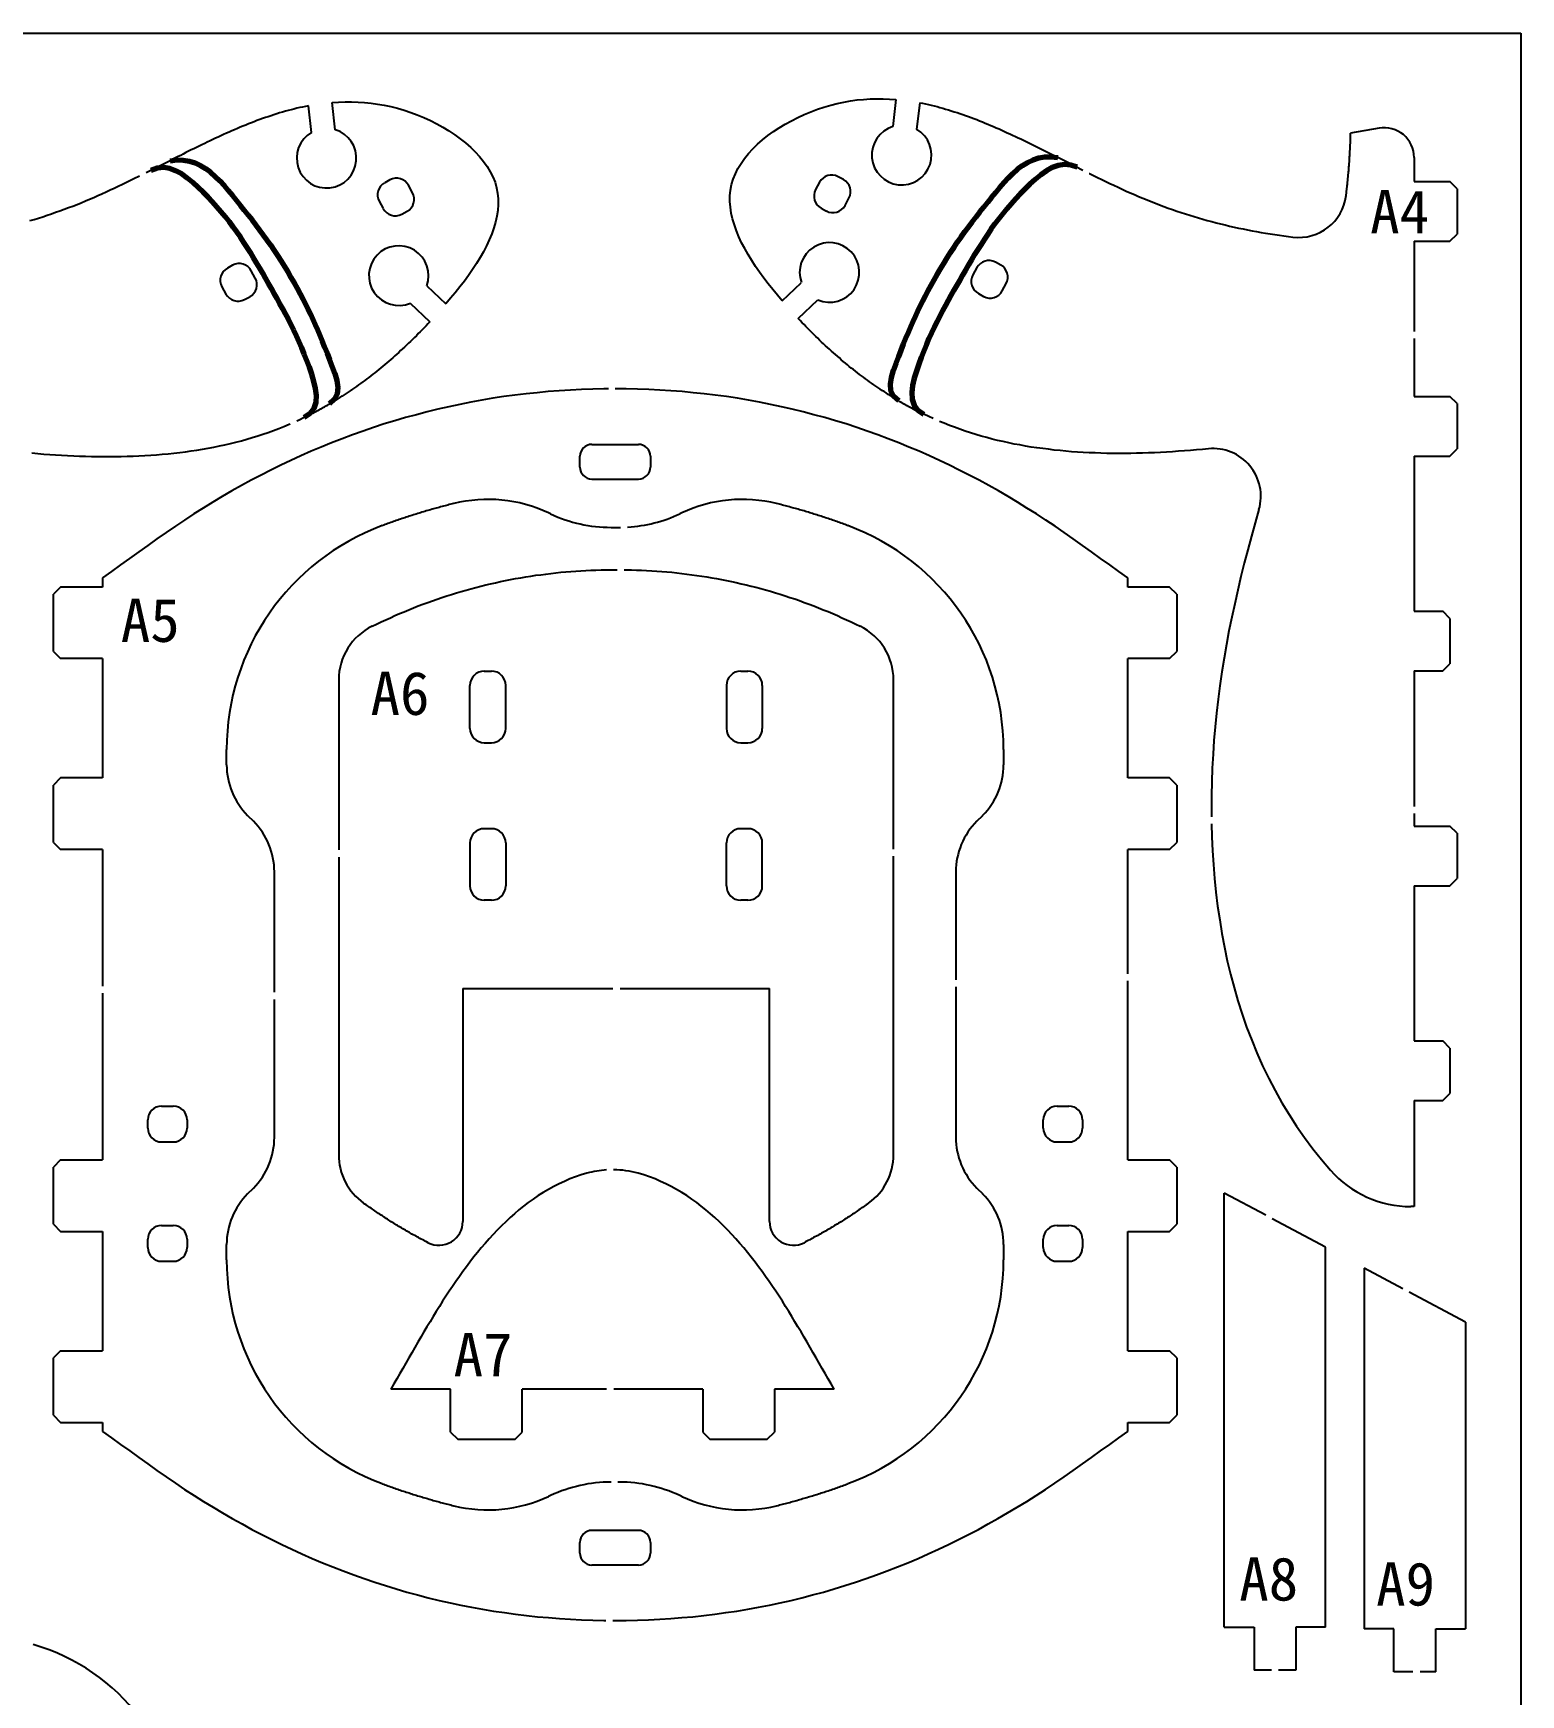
# Model space of a CAD drawing. Header units: millimetres. Extents: x 927 to 1533, y 508 to 795.
# Drawn here: x 1092.5 to 1217.2, y 651.1 to 790.3 of the extents above; entities that cross this region are included whole.
import ezdxf

# ---------------------------------------------------------------- set-up
doc = ezdxf.new("R2010")
doc.units = ezdxf.units.MM
doc.layers.add('1', color=7, linetype='Continuous', true_color=0xffffff)
doc.layers.add('激光切割', color=7, linetype='Continuous')

msp = doc.modelspace()

# ---------------------------------------------------------------- linework, layer by layer
at = {"layer": '1', "color": 1, "linetype": 'Continuous', "lineweight": 70}
for points in [[(1103.97, 779.61), (1104.54, 779.68), (1105.08, 779.67), (1105.59, 779.58), (1106.07, 779.42), (1106.52, 779.21), (1106.95, 778.95), (1107.37, 778.64), (1107.76, 778.29), (1108.13, 777.92), (1108.5, 777.52), (1108.85, 777.11), (1109.19, 776.7), (1109.53, 776.28), (1109.86, 775.87), (1110.19, 775.46), (1110.52, 775.05), (1110.84, 774.65), (1111.15, 774.24), (1111.47, 773.82), (1111.77, 773.4), (1112.08, 772.98), (1112.38, 772.55), (1112.68, 772.1), (1112.98, 771.66), (1113.27, 771.2), (1113.55, 770.74), (1113.83, 770.29), (1114.1, 769.83), (1114.36, 769.37), (1114.61, 768.92), (1114.86, 768.47), (1115.09, 768.03), (1115.31, 767.6), (1115.52, 767.17), (1115.73, 766.74), (1115.93, 766.31), (1116.12, 765.87), (1116.32, 765.43), (1116.51, 764.97), (1116.71, 764.49), (1116.91, 764), (1117.12, 763.48), (1117.33, 762.94), (1117.55, 762.38), (1117.77, 761.79), (1117.94, 761.19), (1118.02, 760.62), (1117.98, 760.09), (1117.76, 759.62), (1117.32, 759.24)], [(1165.03, 759.5), (1164.6, 759.88), (1164.38, 760.35), (1164.33, 760.88), (1164.42, 761.45), (1164.59, 762.05), (1164.81, 762.64), (1165.03, 763.2), (1165.24, 763.74), (1165.44, 764.26), (1165.64, 764.75), (1165.84, 765.23), (1166.04, 765.69), (1166.23, 766.14), (1166.43, 766.57), (1166.63, 767.01), (1166.84, 767.43), (1167.05, 767.86), (1167.27, 768.3), (1167.5, 768.73), (1167.74, 769.18), (1167.99, 769.63), (1168.26, 770.09), (1168.53, 770.55), (1168.8, 771.01), (1169.09, 771.46), (1169.38, 771.92), (1169.67, 772.37), (1169.97, 772.81), (1170.27, 773.24), (1170.58, 773.67), (1170.89, 774.08), (1171.2, 774.5), (1171.52, 774.91), (1171.84, 775.32), (1172.16, 775.72), (1172.49, 776.13), (1172.82, 776.54), (1173.16, 776.96), (1173.51, 777.37), (1173.86, 777.78), (1174.22, 778.18), (1174.6, 778.55), (1174.99, 778.9), (1175.4, 779.21), (1175.83, 779.47), (1176.29, 779.69), (1176.77, 779.84), (1177.27, 779.93), (1177.81, 779.94), (1178.38, 779.88)], [(1115.21, 758.11), (1115.72, 758.45), (1116.04, 758.88), (1116.2, 759.38), (1116.24, 759.93), (1116.17, 760.51), (1116.03, 761.11), (1115.84, 761.72), (1115.64, 762.3), (1115.43, 762.87), (1115.22, 763.41), (1115.01, 763.94), (1114.79, 764.44), (1114.57, 764.93), (1114.34, 765.41), (1114.12, 765.87), (1113.89, 766.32), (1113.65, 766.77), (1113.42, 767.2), (1113.18, 767.63), (1112.94, 768.06), (1112.7, 768.48), (1112.46, 768.91), (1112.22, 769.33), (1111.97, 769.76), (1111.73, 770.19), (1111.48, 770.61), (1111.22, 771.04), (1110.96, 771.48), (1110.7, 771.91), (1110.43, 772.34), (1110.15, 772.77), (1109.86, 773.2), (1109.56, 773.63), (1109.25, 774.05), (1108.94, 774.48), (1108.61, 774.9), (1108.26, 775.33), (1107.9, 775.74), (1107.53, 776.16), (1107.15, 776.57), (1106.74, 776.98), (1106.32, 777.38), (1105.88, 777.78), (1105.42, 778.16), (1104.95, 778.5), (1104.46, 778.77), (1103.95, 778.96), (1103.44, 779.04), (1102.9, 778.99), (1102.36, 778.79)], [(1180, 779.06), (1179.45, 779.25), (1178.92, 779.3), (1178.4, 779.22), (1177.9, 779.03), (1177.41, 778.76), (1176.93, 778.42), (1176.47, 778.04), (1176.03, 777.65), (1175.61, 777.24), (1175.21, 776.83), (1174.82, 776.42), (1174.45, 776.01), (1174.09, 775.59), (1173.75, 775.17), (1173.42, 774.74), (1173.1, 774.32), (1172.79, 773.89), (1172.5, 773.46), (1172.21, 773.03), (1171.93, 772.6), (1171.66, 772.17), (1171.39, 771.74), (1171.13, 771.31), (1170.88, 770.88), (1170.63, 770.45), (1170.38, 770.02), (1170.14, 769.59), (1169.9, 769.17), (1169.65, 768.75), (1169.41, 768.32), (1169.17, 767.9), (1168.94, 767.47), (1168.7, 767.03), (1168.47, 766.59), (1168.24, 766.13), (1168.01, 765.67), (1167.79, 765.19), (1167.56, 764.7), (1167.35, 764.2), (1167.13, 763.67), (1166.92, 763.13), (1166.71, 762.57), (1166.51, 761.98), (1166.33, 761.38), (1166.19, 760.77), (1166.12, 760.19), (1166.15, 759.64), (1166.32, 759.14), (1166.64, 758.71), (1167.14, 758.37)]]:
    msp.add_lwpolyline(points, dxfattribs=at)
at = {"layer": '激光切割', "color": 7}
for p, q in [((927.16, 790.29), (1217.16, 790.29)), ((1217.16, 790.29), (1217.16, 580.29)), ((1115.82, 781.98), (1115.57, 784.21)), ((1117.81, 782.21), (1117.55, 784.48)), ((1164.8, 784.74), (1164.54, 782.47)), ((1166.79, 784.47), (1166.53, 782.24)), ((1205.29, 782.35), (1202.9, 781.92)), ((1208.22, 779.88), (1208.22, 777.86)), ((1160.4, 778.03), (1159.96, 778.27)), ((1122.39, 778.01), (1121.96, 777.77)), ((1124.29, 776.93), (1123.95, 777.55)), ((1158.4, 777.81), (1158.07, 777.19)), ((1208.22, 777.86), (1211.22, 777.86)), ((1211.82, 777.26), (1211.22, 777.86)), ((1211.82, 777.26), (1211.82, 773.46)), ((1121.49, 776.21), (1121.83, 775.6)), ((1158.53, 775.63), (1158.97, 775.39)), ((1160.53, 775.86), (1160.86, 776.47)), ((1123.39, 775.13), (1123.83, 775.37)), ((1208.22, 772.86), (1208.22, 765.29)), ((1208.22, 772.86), (1211.22, 772.86)), ((1211.22, 772.86), (1211.82, 773.46)), ((1109.21, 770.85), (1108.77, 770.61)), ((1111.11, 769.77), (1110.77, 770.39)), ((1171.58, 770.65), (1171.25, 770.04)), ((1173.58, 770.87), (1173.14, 771.11)), ((1108.31, 769.05), (1108.65, 768.44)), ((1125.48, 769.13), (1127.09, 767.61)), ((1155.27, 767.87), (1156.87, 769.39)), ((1173.71, 768.7), (1174.04, 769.31)), ((1110.2, 767.98), (1110.64, 768.21)), ((1124.1, 767.68), (1125.74, 766.12)), ((1156.61, 766.39), (1158.25, 767.94)), ((1171.71, 768.48), (1172.15, 768.24)), ((1208.22, 764.7), (1208.22, 759.86)), ((1208.22, 759.86), (1211.22, 759.86)), ((1211.82, 759.26), (1211.22, 759.86)), ((1211.82, 759.26), (1211.82, 755.46)), ((1138.32, 753.94), (1138.32, 754.84)), ((1139.32, 755.84), (1143.22, 755.84)), ((1144.22, 754.84), (1144.22, 753.94)), ((1208.22, 754.86), (1208.22, 741.86)), ((1208.22, 754.86), (1211.22, 754.86)), ((1211.22, 754.86), (1211.82, 755.46)), ((1139.32, 752.94), (1143.22, 752.94)), ((1135.86, 750.02), (1135.68, 750.1)), ((1146.86, 750.1), (1146.68, 750.02)), ((1140.93, 748.89), (1141.61, 748.89)), ((1094.8, 743.89), (1094.2, 743.29)), ((1098.3, 743.89), (1094.8, 743.89)), ((1098.3, 744.65), (1098.3, 743.89)), ((1184.23, 743.89), (1184.23, 744.65)), ((1187.73, 743.89), (1184.23, 743.89)), ((1188.33, 743.29), (1187.73, 743.89)), ((1094.2, 738.49), (1094.2, 743.29)), ((1188.33, 743.29), (1188.33, 738.49)), ((1208.22, 741.86), (1210.62, 741.86)), ((1211.22, 741.26), (1210.62, 741.86)), ((1211.22, 741.26), (1211.22, 737.46)), ((1094.2, 738.49), (1094.8, 737.89)), ((1098.3, 737.89), (1094.8, 737.89)), ((1098.3, 737.89), (1098.3, 727.89)), ((1184.23, 727.89), (1184.23, 737.89)), ((1187.73, 737.89), (1184.23, 737.89)), ((1187.73, 737.89), (1188.33, 738.49)), ((1130.3, 736.84), (1130.9, 736.84)), ((1151.8, 736.84), (1152.4, 736.84)), ((1208.22, 736.86), (1210.62, 736.86)), ((1208.22, 736.86), (1208.22, 725.5)), ((1210.62, 736.86), (1211.22, 737.46)), ((1118.1, 736.11), (1118.1, 721.86)), ((1129.1, 732.04), (1129.1, 735.64)), ((1132.1, 732.04), (1132.1, 735.64)), ((1150.6, 735.64), (1150.6, 732.04)), ((1153.6, 735.64), (1153.6, 732.04)), ((1164.6, 721.93), (1164.6, 736.11)), ((1108.71, 728.99), (1108.71, 730.28)), ((1130.3, 730.84), (1130.9, 730.84)), ((1151.8, 730.84), (1152.4, 730.84)), ((1173.82, 730.28), (1173.82, 728.99)), ((1094.8, 727.89), (1094.2, 727.29)), ((1094.2, 722.49), (1094.2, 727.29)), ((1098.3, 727.89), (1094.8, 727.89)), ((1187.73, 727.89), (1184.23, 727.89)), ((1188.33, 727.29), (1187.73, 727.89)), ((1188.33, 727.29), (1188.33, 722.49)), ((1110.47, 724.75), (1110.95, 724.26)), ((1171.58, 724.26), (1172.07, 724.75)), ((1208.22, 724.9), (1208.22, 723.86)), ((1130.9, 723.64), (1130.3, 723.64)), ((1152.4, 723.64), (1151.8, 723.64)), ((1208.22, 723.86), (1211.22, 723.86)), ((1211.82, 723.26), (1211.22, 723.86)), ((1211.82, 723.26), (1211.82, 719.46)), ((1094.2, 722.49), (1094.8, 721.89)), ((1098.3, 721.89), (1094.8, 721.89)), ((1098.3, 721.89), (1098.3, 710.45)), ((1118.1, 721.26), (1118.1, 696.33)), ((1129.1, 722.44), (1129.1, 718.84)), ((1132.1, 722.44), (1132.1, 718.84)), ((1150.6, 718.84), (1150.6, 722.44)), ((1153.6, 718.84), (1153.6, 722.44)), ((1164.6, 696.33), (1164.6, 721.34)), ((1187.73, 721.89), (1184.23, 721.89)), ((1184.23, 711.49), (1184.23, 721.89)), ((1187.73, 721.89), (1188.33, 722.49)), ((1112.71, 709.94), (1112.71, 720.02)), ((1169.82, 720.02), (1169.82, 710.98)), ((1208.22, 718.86), (1211.22, 718.86)), ((1208.22, 718.86), (1208.22, 705.86)), ((1211.22, 718.86), (1211.82, 719.46)), ((1130.9, 717.64), (1130.3, 717.64)), ((1152.4, 717.64), (1151.8, 717.64)), ((1128.5, 710.24), (1128.5, 690.73)), ((1128.5, 710.24), (1141.08, 710.24)), ((1141.68, 710.24), (1154.2, 710.24)), ((1154.2, 690.73), (1154.2, 710.24)), ((1169.82, 710.38), (1169.82, 697.77)), ((1184.23, 695.89), (1184.23, 710.89)), ((1098.3, 709.85), (1098.3, 695.89)), ((1112.71, 697.77), (1112.71, 709.34)), ((1208.22, 705.86), (1210.62, 705.86)), ((1211.22, 705.26), (1210.62, 705.86)), ((1211.22, 705.26), (1211.22, 701.46)), ((1103.25, 700.39), (1104.24, 700.39)), ((1178.3, 700.39), (1179.29, 700.39)), ((1208.22, 700.86), (1208.22, 691.98)), ((1208.22, 700.86), (1210.62, 700.86)), ((1210.62, 700.86), (1211.22, 701.46)), ((1102.1, 698.54), (1102.1, 699.24)), ((1105.39, 699.24), (1105.39, 698.54)), ((1177.15, 698.54), (1177.15, 699.24)), ((1180.44, 699.24), (1180.44, 698.54)), ((1103.25, 697.39), (1104.24, 697.39)), ((1178.3, 697.39), (1179.29, 697.39)), ((1094.8, 695.89), (1094.2, 695.29)), ((1094.2, 690.49), (1094.2, 695.29)), ((1094.8, 695.89), (1098.3, 695.89)), ((1184.23, 695.89), (1187.73, 695.89)), ((1188.33, 695.29), (1187.73, 695.89)), ((1188.33, 695.29), (1188.33, 690.49)), ((1110.47, 693.04), (1110.95, 693.53)), ((1171.58, 693.53), (1172.07, 693.04)), ((1192.31, 656.74), (1192.31, 693.1)), ((1195.79, 691.25), (1192.31, 693.1)), ((1208.22, 691.98), (1207.96, 691.98)), ((1200.81, 688.58), (1196.32, 690.96)), ((1094.2, 690.49), (1094.8, 689.89)), ((1094.8, 689.89), (1098.3, 689.89)), ((1098.3, 689.89), (1098.3, 679.89)), ((1102.1, 688.54), (1102.1, 689.24)), ((1103.25, 690.39), (1104.24, 690.39)), ((1105.39, 689.24), (1105.39, 688.54)), ((1177.15, 688.54), (1177.15, 689.24)), ((1178.3, 690.39), (1179.29, 690.39)), ((1180.44, 689.24), (1180.44, 688.54)), ((1184.23, 689.89), (1187.73, 689.89)), ((1184.23, 679.89), (1184.23, 689.89)), ((1187.73, 689.89), (1188.33, 690.49)), ((1108.71, 687.51), (1108.71, 688.8)), ((1173.82, 688.8), (1173.82, 687.51)), ((1200.81, 656.74), (1200.81, 688.58)), ((1103.25, 687.39), (1104.24, 687.39)), ((1178.3, 687.39), (1179.29, 687.39)), ((1204.03, 686.82), (1204.03, 656.6)), ((1207.27, 685.09), (1204.03, 686.82)), ((1212.53, 682.3), (1207.8, 684.81)), ((1212.53, 682.3), (1212.53, 656.6)), ((1094.8, 679.89), (1094.2, 679.29)), ((1094.8, 679.89), (1098.3, 679.89)), ((1184.23, 679.89), (1187.73, 679.89)), ((1188.33, 679.29), (1187.73, 679.89)), ((1094.2, 674.49), (1094.2, 679.29)), ((1188.33, 679.29), (1188.33, 674.49)), ((1127.48, 676.68), (1122.48, 676.68)), ((1127.48, 673.08), (1127.48, 676.68)), ((1133.48, 673.08), (1133.48, 676.68)), ((1140.55, 676.68), (1133.48, 676.68)), ((1148.61, 676.68), (1141.15, 676.68)), ((1148.61, 676.68), (1148.61, 673.08)), ((1154.61, 676.68), (1154.61, 673.08)), ((1159.61, 676.68), (1154.61, 676.68)), ((1094.2, 674.49), (1094.8, 673.89)), ((1094.8, 673.89), (1098.3, 673.89)), ((1098.3, 673.89), (1098.3, 673.14)), ((1184.23, 673.14), (1184.23, 673.89)), ((1184.23, 673.89), (1187.73, 673.89)), ((1187.73, 673.89), (1188.33, 674.49)), ((1127.48, 673.08), (1128.08, 672.48)), ((1128.08, 672.48), (1132.88, 672.48)), ((1132.88, 672.48), (1133.48, 673.08)), ((1148.61, 673.08), (1149.21, 672.48)), ((1149.21, 672.48), (1154.01, 672.48)), ((1154.01, 672.48), (1154.61, 673.08)), ((1141.61, 668.89), (1141.5, 668.89)), ((1135.86, 667.77), (1135.68, 667.69)), ((1146.86, 667.69), (1146.68, 667.77)), ((1143.22, 664.84), (1139.32, 664.84)), ((1138.32, 662.94), (1138.32, 663.84)), ((1144.22, 663.84), (1144.22, 662.94)), ((1143.22, 661.94), (1139.32, 661.94)), ((1192.31, 656.74), (1194.81, 656.74)), ((1194.81, 656.74), (1194.81, 653.14)), ((1200.81, 656.74), (1198.31, 656.74)), ((1198.31, 656.74), (1198.31, 653.14)), ((1206.53, 656.6), (1204.03, 656.6)), ((1206.53, 653), (1206.53, 656.6)), ((1210.03, 653), (1210.03, 656.6)), ((1210.03, 656.6), (1212.53, 656.6)), ((1196.27, 653.14), (1194.81, 653.14)), ((1198.31, 653.14), (1196.87, 653.14)), ((1208.13, 653), (1206.53, 653)), ((1210.03, 653), (1208.73, 653))]:
    msp.add_line(p, q, dxfattribs=at)
for points in [[(1115.57, 784.21), (1115.33, 784.16), (1115.08, 784.11), (1114.84, 784.06), (1114.6, 784), (1114.35, 783.94), (1114.11, 783.88), (1113.87, 783.82), (1113.63, 783.75), (1113.39, 783.68), (1113.15, 783.61), (1112.91, 783.54), (1112.67, 783.46), (1112.43, 783.38), (1112.2, 783.3), (1111.96, 783.22), (1111.72, 783.14), (1111.49, 783.05), (1111.25, 782.97), (1111.02, 782.88), (1110.78, 782.79), (1110.55, 782.69), (1110.31, 782.6), (1110.08, 782.5), (1109.85, 782.41), (1109.61, 782.31), (1109.38, 782.21), (1109.15, 782.11), (1108.92, 782.01), (1108.69, 781.91), (1108.46, 781.8), (1108.23, 781.7), (1108, 781.59), (1107.77, 781.49), (1107.55, 781.38), (1107.32, 781.27), (1107.09, 781.16), (1106.87, 781.06), (1106.64, 780.95), (1106.42, 780.84), (1106.19, 780.73), (1105.97, 780.62), (1105.75, 780.51), (1105.52, 780.4), (1105.3, 780.29), (1105.08, 780.17), (1104.86, 780.06), (1104.64, 779.95), (1104.41, 779.84), (1104.19, 779.73), (1103.97, 779.62)], [(1117.55, 784.48), (1118.09, 784.52), (1118.63, 784.54), (1119.17, 784.54), (1119.72, 784.53), (1120.27, 784.49), (1120.81, 784.44), (1121.36, 784.36), (1121.92, 784.26), (1122.47, 784.15), (1123.03, 784.01), (1123.58, 783.84), (1124.14, 783.66), (1124.69, 783.45), (1125.24, 783.22), (1125.78, 782.97), (1126.32, 782.7), (1126.83, 782.42), (1127.34, 782.11), (1127.83, 781.79), (1128.29, 781.45), (1128.74, 781.1), (1129.16, 780.73), (1129.55, 780.35), (1129.91, 779.95), (1130.24, 779.54), (1130.54, 779.12), (1130.8, 778.69), (1131.02, 778.25), (1131.2, 777.81), (1131.33, 777.35), (1131.42, 776.88), (1131.46, 776.41), (1131.46, 775.93), (1131.43, 775.45), (1131.35, 774.96), (1131.24, 774.47), (1131.1, 773.98), (1130.92, 773.48), (1130.72, 772.98), (1130.49, 772.48), (1130.23, 771.98), (1129.95, 771.49), (1129.64, 770.99), (1129.32, 770.49), (1128.98, 770), (1128.63, 769.51), (1128.26, 769.03), (1127.87, 768.55), (1127.48, 768.08), (1127.09, 767.61)], [(1155.27, 767.87), (1154.87, 768.34), (1154.48, 768.81), (1154.1, 769.29), (1153.73, 769.77), (1153.37, 770.26), (1153.03, 770.75), (1152.71, 771.25), (1152.41, 771.75), (1152.13, 772.25), (1151.87, 772.74), (1151.64, 773.24), (1151.43, 773.74), (1151.26, 774.24), (1151.11, 774.73), (1151, 775.22), (1150.93, 775.71), (1150.89, 776.2), (1150.89, 776.67), (1150.94, 777.14), (1151.03, 777.61), (1151.16, 778.07), (1151.34, 778.52), (1151.56, 778.96), (1151.82, 779.39), (1152.11, 779.8), (1152.44, 780.21), (1152.81, 780.61), (1153.2, 780.99), (1153.62, 781.36), (1154.06, 781.71), (1154.53, 782.05), (1155.02, 782.37), (1155.52, 782.68), (1156.04, 782.96), (1156.57, 783.23), (1157.11, 783.48), (1157.66, 783.71), (1158.22, 783.92), (1158.77, 784.1), (1159.33, 784.27), (1159.88, 784.41), (1160.44, 784.53), (1160.99, 784.62), (1161.54, 784.7), (1162.09, 784.75), (1162.64, 784.79), (1163.18, 784.8), (1163.72, 784.8), (1164.27, 784.78), (1164.8, 784.74)], [(1166.79, 784.47), (1167.03, 784.42), (1167.27, 784.37), (1167.52, 784.32), (1167.76, 784.26), (1168, 784.2), (1168.24, 784.14), (1168.48, 784.08), (1168.72, 784.01), (1168.96, 783.94), (1169.2, 783.87), (1169.44, 783.8), (1169.68, 783.72), (1169.92, 783.64), (1170.16, 783.56), (1170.4, 783.48), (1170.63, 783.4), (1170.87, 783.31), (1171.1, 783.23), (1171.34, 783.14), (1171.58, 783.05), (1171.81, 782.96), (1172.04, 782.86), (1172.28, 782.77), (1172.51, 782.67), (1172.74, 782.57), (1172.97, 782.47), (1173.2, 782.37), (1173.44, 782.27), (1173.67, 782.17), (1173.9, 782.06), (1174.12, 781.96), (1174.35, 781.85), (1174.58, 781.75), (1174.81, 781.64), (1175.04, 781.53), (1175.26, 781.43), (1175.49, 781.32), (1175.71, 781.21), (1175.94, 781.1), (1176.16, 780.99), (1176.39, 780.88), (1176.61, 780.77), (1176.83, 780.66), (1177.05, 780.55), (1177.28, 780.44), (1177.5, 780.32), (1177.72, 780.21), (1177.94, 780.1), (1178.16, 779.99), (1178.38, 779.88)], [(1202.52, 776.68), (1202.53, 776.79), (1202.55, 776.89), (1202.56, 777), (1202.57, 777.1), (1202.58, 777.21), (1202.59, 777.31), (1202.61, 777.41), (1202.62, 777.52), (1202.63, 777.62), (1202.64, 777.73), (1202.65, 777.83), (1202.66, 777.94), (1202.67, 778.04), (1202.68, 778.15), (1202.69, 778.25), (1202.7, 778.35), (1202.71, 778.46), (1202.72, 778.56), (1202.73, 778.67), (1202.74, 778.77), (1202.75, 778.88), (1202.76, 778.98), (1202.76, 779.09), (1202.77, 779.19), (1202.78, 779.3), (1202.79, 779.4), (1202.8, 779.51), (1202.8, 779.61), (1202.81, 779.72), (1202.82, 779.82), (1202.82, 779.93), (1202.83, 780.03), (1202.84, 780.14), (1202.84, 780.24), (1202.85, 780.35), (1202.85, 780.45), (1202.86, 780.56), (1202.86, 780.66), (1202.87, 780.77), (1202.87, 780.87), (1202.87, 780.98), (1202.88, 781.08), (1202.88, 781.19), (1202.89, 781.29), (1202.89, 781.4), (1202.89, 781.5), (1202.89, 781.61), (1202.9, 781.71), (1202.9, 781.82), (1202.9, 781.92)], [(1180, 779.06), (1178.38, 779.88)], [(1101.42, 778.32), (1101.34, 778.28), (1101, 778.11), (1100.66, 777.94), (1100.32, 777.78), (1099.97, 777.61), (1099.63, 777.45), (1099.29, 777.29), (1098.95, 777.13), (1098.6, 776.97), (1098.26, 776.81), (1097.91, 776.66), (1097.57, 776.5), (1097.22, 776.35), (1096.87, 776.21), (1096.52, 776.06), (1096.17, 775.92), (1095.81, 775.78), (1095.46, 775.65), (1095.1, 775.51), (1094.74, 775.38), (1094.38, 775.26), (1094.02, 775.13), (1093.66, 775.01), (1093.3, 774.89), (1092.93, 774.78), (1092.57, 774.67), (1092.2, 774.56)], [(1102.36, 778.79), (1102.02, 778.62), (1101.96, 778.59)], [(1103.97, 779.61), (1102.36, 778.79)], [(1180, 779.06), (1180.34, 778.88), (1180.47, 778.82)], [(1181, 778.55), (1181.02, 778.54), (1181.36, 778.37), (1181.7, 778.21), (1182.04, 778.04), (1182.38, 777.87), (1182.72, 777.71), (1183.06, 777.55), (1183.41, 777.39), (1183.75, 777.23), (1184.1, 777.07), (1184.44, 776.92), (1184.79, 776.77), (1185.14, 776.62), (1185.49, 776.47), (1185.84, 776.32), (1186.19, 776.18), (1186.54, 776.04), (1186.9, 775.91), (1187.25, 775.77), (1187.61, 775.64), (1187.97, 775.52), (1188.33, 775.39), (1188.69, 775.27), (1189.06, 775.16), (1189.42, 775.04), (1189.79, 774.93), (1190.16, 774.82), (1190.52, 774.71), (1190.89, 774.61), (1191.27, 774.51), (1191.64, 774.41), (1192.01, 774.32), (1192.38, 774.23), (1192.76, 774.14), (1193.13, 774.05), (1193.51, 773.97), (1193.89, 773.89), (1194.26, 773.81), (1194.64, 773.74), (1195.02, 773.67), (1195.4, 773.6), (1195.78, 773.54), (1196.16, 773.47), (1196.54, 773.42), (1196.93, 773.36), (1197.31, 773.31), (1197.69, 773.26), (1198.07, 773.21)], [(1125.74, 766.12), (1125.58, 765.95), (1125.42, 765.78), (1125.26, 765.61), (1125.1, 765.45), (1124.93, 765.28), (1124.77, 765.12), (1124.61, 764.95), (1124.44, 764.79), (1124.28, 764.63), (1124.12, 764.47), (1123.95, 764.32), (1123.79, 764.16), (1123.62, 764), (1123.46, 763.85), (1123.29, 763.7), (1123.13, 763.55), (1122.96, 763.4), (1122.8, 763.25), (1122.63, 763.1), (1122.46, 762.96), (1122.3, 762.82), (1122.13, 762.67), (1121.96, 762.53), (1121.8, 762.39), (1121.63, 762.25), (1121.46, 762.12), (1121.29, 761.98), (1121.12, 761.85), (1120.96, 761.72), (1120.79, 761.58), (1120.62, 761.45), (1120.45, 761.32), (1120.28, 761.2), (1120.11, 761.07), (1119.93, 760.95), (1119.76, 760.82), (1119.59, 760.7), (1119.42, 760.58), (1119.25, 760.46), (1119.07, 760.34), (1118.9, 760.23), (1118.73, 760.11), (1118.55, 760), (1118.38, 759.88), (1118.2, 759.77), (1118.03, 759.66), (1117.85, 759.55), (1117.68, 759.45), (1117.5, 759.34), (1117.32, 759.24)], [(1165.03, 759.5), (1164.85, 759.6), (1164.68, 759.71), (1164.5, 759.82), (1164.33, 759.92), (1164.15, 760.03), (1163.98, 760.15), (1163.8, 760.26), (1163.63, 760.37), (1163.45, 760.49), (1163.28, 760.6), (1163.11, 760.72), (1162.94, 760.84), (1162.76, 760.96), (1162.59, 761.08), (1162.42, 761.21), (1162.25, 761.33), (1162.08, 761.46), (1161.91, 761.59), (1161.74, 761.71), (1161.57, 761.84), (1161.4, 761.98), (1161.23, 762.11), (1161.06, 762.24), (1160.89, 762.38), (1160.73, 762.52), (1160.56, 762.65), (1160.39, 762.79), (1160.22, 762.93), (1160.06, 763.08), (1159.89, 763.22), (1159.72, 763.37), (1159.56, 763.51), (1159.39, 763.66), (1159.23, 763.81), (1159.06, 763.96), (1158.9, 764.11), (1158.73, 764.27), (1158.57, 764.42), (1158.4, 764.58), (1158.24, 764.73), (1158.08, 764.89), (1157.91, 765.05), (1157.75, 765.22), (1157.59, 765.38), (1157.42, 765.54), (1157.26, 765.71), (1157.1, 765.88), (1156.94, 766.04), (1156.77, 766.21), (1156.61, 766.39)], [(1140.72, 760.49), (1140.33, 760.49), (1139.39, 760.47), (1138.46, 760.44), (1137.52, 760.39), (1136.59, 760.33), (1135.66, 760.26), (1134.73, 760.17), (1133.8, 760.07), (1132.87, 759.96), (1131.94, 759.84), (1131.01, 759.7), (1130.09, 759.54), (1129.17, 759.37), (1128.25, 759.19), (1127.33, 759), (1126.42, 758.79), (1125.51, 758.57), (1124.61, 758.33), (1123.71, 758.08), (1122.81, 757.82), (1121.91, 757.55), (1121.02, 757.26), (1120.14, 756.95), (1119.25, 756.64), (1118.38, 756.31), (1117.51, 755.97), (1116.64, 755.62), (1115.79, 755.26), (1114.94, 754.88), (1114.09, 754.49), (1113.25, 754.1), (1112.42, 753.69), (1111.59, 753.27), (1110.77, 752.83), (1109.96, 752.39), (1109.15, 751.94), (1108.34, 751.47), (1107.54, 751), (1106.75, 750.51), (1105.96, 750.01), (1105.18, 749.5), (1104.41, 748.99), (1103.64, 748.46), (1102.87, 747.92), (1102.11, 747.38), (1101.35, 746.83), (1100.58, 746.29), (1099.82, 745.74), (1099.06, 745.2), (1098.3, 744.65)], [(1184.23, 744.65), (1183.47, 745.2), (1182.71, 745.74), (1181.95, 746.29), (1181.19, 746.83), (1180.43, 747.38), (1179.66, 747.92), (1178.9, 748.46), (1178.13, 748.99), (1177.35, 749.5), (1176.57, 750.01), (1175.78, 750.51), (1174.99, 751), (1174.19, 751.47), (1173.39, 751.94), (1172.58, 752.39), (1171.76, 752.83), (1170.94, 753.27), (1170.11, 753.69), (1169.28, 754.1), (1168.44, 754.49), (1167.6, 754.88), (1166.75, 755.26), (1165.89, 755.62), (1165.03, 755.97), (1164.16, 756.31), (1163.28, 756.64), (1162.4, 756.95), (1161.51, 757.26), (1160.62, 757.55), (1159.72, 757.82), (1158.83, 758.08), (1157.93, 758.33), (1157.02, 758.57), (1156.11, 758.79), (1155.2, 759), (1154.29, 759.19), (1153.37, 759.37), (1152.44, 759.54), (1151.52, 759.7), (1150.59, 759.84), (1149.66, 759.96), (1148.74, 760.07), (1147.81, 760.17), (1146.88, 760.26), (1145.94, 760.33), (1145.01, 760.39), (1144.08, 760.44), (1143.14, 760.47), (1142.2, 760.49), (1141.27, 760.49)], [(1115.21, 758.11), (1115.26, 758.13), (1115.3, 758.15), (1115.34, 758.17), (1115.38, 758.19), (1115.43, 758.21), (1115.47, 758.23), (1115.51, 758.25), (1115.55, 758.27), (1115.6, 758.3), (1115.64, 758.32), (1115.68, 758.34), (1115.72, 758.36), (1115.77, 758.38), (1115.81, 758.4), (1115.85, 758.43), (1115.89, 758.45), (1115.94, 758.47), (1115.98, 758.49), (1116.02, 758.51), (1116.06, 758.54), (1116.1, 758.56), (1116.15, 758.58), (1116.19, 758.6), (1116.23, 758.62), (1116.27, 758.65), (1116.31, 758.67), (1116.36, 758.69), (1116.4, 758.71), (1116.44, 758.74), (1116.48, 758.76), (1116.52, 758.78), (1116.57, 758.81), (1116.61, 758.83), (1116.65, 758.85), (1116.69, 758.88), (1116.73, 758.9), (1116.77, 758.92), (1116.82, 758.95), (1116.86, 758.97), (1116.9, 758.99), (1116.94, 759.02), (1116.98, 759.04), (1117.02, 759.06), (1117.07, 759.09), (1117.11, 759.11), (1117.15, 759.14), (1117.19, 759.16), (1117.23, 759.18), (1117.27, 759.21), (1117.32, 759.23)], [(1165.04, 759.49), (1165.08, 759.47), (1165.12, 759.44), (1165.16, 759.42), (1165.21, 759.4), (1165.25, 759.37), (1165.29, 759.35), (1165.33, 759.32), (1165.37, 759.3), (1165.41, 759.28), (1165.46, 759.25), (1165.5, 759.23), (1165.54, 759.21), (1165.58, 759.18), (1165.62, 759.16), (1165.66, 759.14), (1165.71, 759.11), (1165.75, 759.09), (1165.79, 759.07), (1165.83, 759.04), (1165.87, 759.02), (1165.92, 759), (1165.96, 758.98), (1166, 758.95), (1166.04, 758.93), (1166.08, 758.91), (1166.13, 758.89), (1166.17, 758.86), (1166.21, 758.84), (1166.25, 758.82), (1166.29, 758.8), (1166.34, 758.77), (1166.38, 758.75), (1166.42, 758.73), (1166.46, 758.71), (1166.5, 758.69), (1166.55, 758.66), (1166.59, 758.64), (1166.63, 758.62), (1166.67, 758.6), (1166.72, 758.58), (1166.76, 758.56), (1166.8, 758.54), (1166.84, 758.51), (1166.89, 758.49), (1166.93, 758.47), (1166.97, 758.45), (1167.01, 758.43), (1167.06, 758.41), (1167.1, 758.39), (1167.14, 758.37)], [(1092.37, 755.12), (1092.88, 755.07), (1093.38, 755.03), (1093.88, 755), (1094.38, 754.96), (1094.88, 754.93), (1095.38, 754.91), (1095.89, 754.88), (1096.39, 754.86), (1096.89, 754.85), (1097.39, 754.83), (1097.89, 754.83), (1098.39, 754.82), (1098.89, 754.82), (1099.38, 754.82), (1099.88, 754.83), (1100.38, 754.84), (1100.87, 754.86), (1101.36, 754.88), (1101.86, 754.91), (1102.35, 754.94), (1102.84, 754.97), (1103.32, 755.01), (1103.81, 755.06), (1104.29, 755.11), (1104.78, 755.16), (1105.26, 755.23), (1105.74, 755.29), (1106.21, 755.36), (1106.69, 755.44), (1107.16, 755.52), (1107.63, 755.61), (1108.1, 755.71), (1108.57, 755.81), (1109.03, 755.92), (1109.49, 756.03), (1109.95, 756.15), (1110.4, 756.28), (1110.86, 756.41), (1111.31, 756.55), (1111.75, 756.69), (1112.2, 756.85), (1112.64, 757.01), (1113.07, 757.17), (1113.51, 757.34), (1113.94, 757.53), (1114.04, 757.57)], [(1114.59, 757.81), (1114.79, 757.91), (1115.21, 758.11)], [(1167.91, 758.01), (1167.56, 758.17), (1167.14, 758.37)], [(1190.98, 755.47), (1190.48, 755.42), (1189.98, 755.38), (1189.48, 755.33), (1188.98, 755.29), (1188.48, 755.26), (1187.97, 755.22), (1187.47, 755.19), (1186.97, 755.17), (1186.47, 755.14), (1185.97, 755.12), (1185.47, 755.11), (1184.97, 755.1), (1184.47, 755.09), (1183.97, 755.08), (1183.47, 755.08), (1182.97, 755.08), (1182.48, 755.09), (1181.98, 755.1), (1181.49, 755.12), (1180.99, 755.14), (1180.5, 755.17), (1180.01, 755.2), (1179.52, 755.23), (1179.03, 755.27), (1178.55, 755.32), (1178.06, 755.37), (1177.58, 755.43), (1177.1, 755.49), (1176.62, 755.55), (1176.14, 755.62), (1175.67, 755.7), (1175.19, 755.79), (1174.72, 755.87), (1174.25, 755.97), (1173.79, 756.07), (1173.32, 756.18), (1172.86, 756.29), (1172.41, 756.41), (1171.95, 756.54), (1171.5, 756.67), (1171.05, 756.81), (1170.6, 756.95), (1170.16, 757.11), (1169.72, 757.27), (1169.28, 757.43), (1168.85, 757.61), (1168.46, 757.77)], [(1127.73, 750.88), (1127.61, 750.85), (1127.49, 750.82), (1127.37, 750.79), (1127.25, 750.75), (1127.13, 750.72), (1127.01, 750.69), (1126.88, 750.66), (1126.76, 750.63), (1126.64, 750.6), (1126.52, 750.56), (1126.4, 750.53), (1126.28, 750.5), (1126.16, 750.46), (1126.04, 750.43), (1125.92, 750.4), (1125.8, 750.36), (1125.68, 750.33), (1125.56, 750.29), (1125.44, 750.26), (1125.32, 750.22), (1125.2, 750.19), (1125.08, 750.15), (1124.96, 750.11), (1124.84, 750.08), (1124.72, 750.04), (1124.6, 750), (1124.48, 749.97), (1124.36, 749.93), (1124.24, 749.89), (1124.12, 749.85), (1124, 749.82), (1123.88, 749.78), (1123.76, 749.74), (1123.65, 749.7), (1123.53, 749.66), (1123.41, 749.62), (1123.29, 749.58), (1123.17, 749.54), (1123.05, 749.5), (1122.93, 749.46), (1122.81, 749.42), (1122.7, 749.38), (1122.58, 749.33), (1122.46, 749.29), (1122.34, 749.25), (1122.22, 749.21), (1122.11, 749.16), (1121.99, 749.12), (1121.87, 749.08), (1121.75, 749.03)], [(1160.78, 749.03), (1160.66, 749.08), (1160.55, 749.12), (1160.43, 749.16), (1160.31, 749.21), (1160.19, 749.25), (1160.07, 749.29), (1159.96, 749.33), (1159.84, 749.38), (1159.72, 749.42), (1159.6, 749.46), (1159.48, 749.5), (1159.36, 749.54), (1159.24, 749.58), (1159.13, 749.62), (1159.01, 749.66), (1158.89, 749.7), (1158.77, 749.74), (1158.65, 749.78), (1158.53, 749.82), (1158.41, 749.85), (1158.29, 749.89), (1158.17, 749.93), (1158.05, 749.97), (1157.93, 750), (1157.81, 750.04), (1157.69, 750.08), (1157.57, 750.11), (1157.46, 750.15), (1157.34, 750.19), (1157.22, 750.22), (1157.1, 750.26), (1156.97, 750.29), (1156.85, 750.33), (1156.73, 750.36), (1156.61, 750.4), (1156.49, 750.43), (1156.37, 750.46), (1156.25, 750.5), (1156.13, 750.53), (1156.01, 750.56), (1155.89, 750.6), (1155.77, 750.63), (1155.65, 750.66), (1155.53, 750.69), (1155.41, 750.72), (1155.29, 750.75), (1155.16, 750.79), (1155.04, 750.82), (1154.92, 750.85), (1154.8, 750.88)], [(1195.22, 750.38), (1194.9, 749.26), (1194.59, 748.14), (1194.29, 747.01), (1193.99, 745.89), (1193.71, 744.76), (1193.44, 743.62), (1193.19, 742.49), (1192.94, 741.35), (1192.71, 740.21), (1192.5, 739.06), (1192.3, 737.92), (1192.12, 736.77), (1191.95, 735.62), (1191.8, 734.48), (1191.67, 733.33), (1191.55, 732.18), (1191.45, 731.03), (1191.37, 729.88), (1191.31, 728.72), (1191.26, 727.57), (1191.24, 726.42), (1191.23, 725.26), (1191.23, 724.64)], [(1120.9, 740.6), (1121.28, 740.79), (1121.66, 740.97), (1122.04, 741.15), (1122.43, 741.32), (1122.81, 741.49), (1123.2, 741.66), (1123.59, 741.82), (1123.98, 741.99), (1124.37, 742.14), (1124.77, 742.3), (1125.16, 742.45), (1125.56, 742.59), (1125.95, 742.74), (1126.35, 742.87), (1126.75, 743.01), (1127.15, 743.14), (1127.56, 743.27), (1127.96, 743.39), (1128.37, 743.52), (1128.77, 743.63), (1129.18, 743.75), (1129.59, 743.86), (1130, 743.96), (1130.42, 744.06), (1130.83, 744.16), (1131.25, 744.25), (1131.67, 744.35), (1132.08, 744.43), (1132.5, 744.51), (1132.92, 744.59), (1133.35, 744.67), (1133.77, 744.74), (1134.19, 744.8), (1134.61, 744.87), (1135.03, 744.92), (1135.45, 744.98), (1135.87, 745.03), (1136.29, 745.08), (1136.71, 745.12), (1137.13, 745.16), (1137.56, 745.19), (1137.98, 745.22), (1138.4, 745.25), (1138.82, 745.27), (1139.24, 745.29), (1139.66, 745.31), (1140.09, 745.32), (1140.51, 745.33), (1140.93, 745.34), (1141.35, 745.34)], [(1141.35, 745.34), (1141.43, 745.34)], [(1142.03, 745.33), (1142.2, 745.33), (1142.63, 745.32), (1143.06, 745.31), (1143.48, 745.29), (1143.9, 745.27), (1144.33, 745.25), (1144.75, 745.22), (1145.17, 745.19), (1145.59, 745.15), (1146.01, 745.12), (1146.43, 745.07), (1146.85, 745.03), (1147.27, 744.98), (1147.69, 744.92), (1148.11, 744.86), (1148.52, 744.8), (1148.94, 744.74), (1149.36, 744.67), (1149.77, 744.59), (1150.18, 744.52), (1150.6, 744.44), (1151.01, 744.35), (1151.42, 744.26), (1151.83, 744.17), (1152.25, 744.07), (1152.66, 743.97), (1153.07, 743.87), (1153.47, 743.76), (1153.88, 743.65), (1154.29, 743.53), (1154.7, 743.41), (1155.1, 743.28), (1155.51, 743.16), (1155.91, 743.02), (1156.32, 742.89), (1156.72, 742.75), (1157.12, 742.6), (1157.52, 742.45), (1157.92, 742.3), (1158.32, 742.15), (1158.71, 741.99), (1159.11, 741.83), (1159.5, 741.66), (1159.89, 741.49), (1160.27, 741.32), (1160.66, 741.15), (1161.04, 740.97), (1161.43, 740.79), (1161.81, 740.6)], [(1191.24, 724.04), (1191.27, 722.95), (1191.32, 721.79), (1191.4, 720.63), (1191.5, 719.47), (1191.61, 718.31), (1191.76, 717.15), (1191.93, 715.99), (1192.12, 714.85), (1192.33, 713.71), (1192.57, 712.57), (1192.84, 711.44), (1193.14, 710.33), (1193.46, 709.21), (1193.81, 708.11), (1194.19, 707.02), (1194.61, 705.93), (1195.05, 704.85), (1195.53, 703.78), (1196.04, 702.72), (1196.58, 701.69), (1197.15, 700.67), (1197.75, 699.68), (1198.38, 698.7), (1199.04, 697.75), (1199.73, 696.82), (1200.45, 695.91), (1201.21, 695.03)], [(1138.9, 694.77), (1138.43, 694.63), (1137.95, 694.47), (1137.48, 694.29), (1137.02, 694.09), (1136.57, 693.88), (1136.12, 693.66), (1135.67, 693.41), (1135.24, 693.15), (1134.81, 692.89), (1134.4, 692.6), (1133.99, 692.31), (1133.6, 692.01), (1133.21, 691.7), (1132.83, 691.38), (1132.46, 691.05), (1132.1, 690.71), (1131.74, 690.36), (1131.39, 690), (1131.04, 689.64), (1130.7, 689.27), (1130.37, 688.89), (1130.05, 688.51), (1129.73, 688.12), (1129.41, 687.73), (1129.1, 687.33), (1128.8, 686.93), (1128.5, 686.53), (1128.21, 686.12), (1127.92, 685.71), (1127.64, 685.29), (1127.36, 684.88), (1127.09, 684.46), (1126.81, 684.04), (1126.55, 683.61), (1126.28, 683.19), (1126.02, 682.76), (1125.76, 682.33), (1125.5, 681.9), (1125.24, 681.47), (1124.99, 681.03), (1124.74, 680.6), (1124.48, 680.16), (1124.23, 679.73), (1123.98, 679.29), (1123.73, 678.85), (1123.48, 678.42), (1123.23, 677.98), (1122.98, 677.55), (1122.73, 677.11), (1122.48, 676.68)], [(1159.61, 676.68), (1159.36, 677.11), (1159.11, 677.55), (1158.86, 677.98), (1158.61, 678.42), (1158.36, 678.85), (1158.11, 679.29), (1157.86, 679.73), (1157.61, 680.16), (1157.35, 680.6), (1157.1, 681.03), (1156.85, 681.47), (1156.59, 681.9), (1156.33, 682.33), (1156.07, 682.76), (1155.81, 683.19), (1155.54, 683.61), (1155.28, 684.04), (1155, 684.46), (1154.73, 684.88), (1154.45, 685.29), (1154.17, 685.71), (1153.88, 686.12), (1153.59, 686.53), (1153.29, 686.93), (1152.99, 687.33), (1152.68, 687.73), (1152.37, 688.12), (1152.05, 688.51), (1151.72, 688.89), (1151.39, 689.27), (1151.05, 689.64), (1150.7, 690), (1150.35, 690.36), (1150, 690.71), (1149.63, 691.05), (1149.26, 691.38), (1148.88, 691.7), (1148.49, 692.01), (1148.1, 692.31), (1147.69, 692.6), (1147.28, 692.89), (1146.85, 693.15), (1146.42, 693.41), (1145.97, 693.66), (1145.52, 693.88), (1145.07, 694.09), (1144.61, 694.29), (1144.14, 694.47), (1143.67, 694.63), (1143.19, 694.77)], [(1125.59, 688.95), (1125.47, 689.01), (1125.36, 689.07), (1125.25, 689.13), (1125.14, 689.18), (1125.02, 689.24), (1124.91, 689.3), (1124.8, 689.37), (1124.69, 689.43), (1124.58, 689.49), (1124.47, 689.55), (1124.35, 689.61), (1124.24, 689.67), (1124.13, 689.74), (1124.02, 689.8), (1123.91, 689.86), (1123.8, 689.92), (1123.69, 689.99), (1123.58, 690.05), (1123.47, 690.12), (1123.37, 690.18), (1123.26, 690.25), (1123.15, 690.31), (1123.04, 690.38), (1122.93, 690.44), (1122.82, 690.51), (1122.72, 690.58), (1122.61, 690.64), (1122.5, 690.71), (1122.39, 690.78), (1122.29, 690.85), (1122.18, 690.92), (1122.07, 690.98), (1121.97, 691.05), (1121.86, 691.12), (1121.76, 691.19), (1121.65, 691.26), (1121.54, 691.33), (1121.44, 691.4), (1121.33, 691.47), (1121.23, 691.54), (1121.12, 691.61), (1121.02, 691.69), (1120.92, 691.76), (1120.81, 691.83), (1120.71, 691.9), (1120.6, 691.97), (1120.5, 692.05), (1120.4, 692.12), (1120.29, 692.19), (1120.19, 692.27)], [(1162.51, 692.27), (1162.41, 692.19), (1162.3, 692.12), (1162.2, 692.05), (1162.1, 691.97), (1161.99, 691.9), (1161.89, 691.83), (1161.79, 691.76), (1161.68, 691.69), (1161.58, 691.61), (1161.47, 691.54), (1161.37, 691.47), (1161.26, 691.4), (1161.16, 691.33), (1161.05, 691.26), (1160.95, 691.19), (1160.84, 691.12), (1160.73, 691.05), (1160.63, 690.98), (1160.52, 690.92), (1160.41, 690.85), (1160.31, 690.78), (1160.2, 690.71), (1160.09, 690.64), (1159.99, 690.58), (1159.88, 690.51), (1159.77, 690.44), (1159.66, 690.38), (1159.55, 690.31), (1159.45, 690.25), (1159.34, 690.18), (1159.23, 690.12), (1159.12, 690.05), (1159.01, 689.99), (1158.9, 689.92), (1158.79, 689.86), (1158.68, 689.8), (1158.57, 689.74), (1158.46, 689.67), (1158.35, 689.61), (1158.24, 689.55), (1158.13, 689.49), (1158.01, 689.43), (1157.9, 689.37), (1157.79, 689.3), (1157.68, 689.24), (1157.57, 689.18), (1157.45, 689.13), (1157.34, 689.07), (1157.23, 689.01), (1157.11, 688.95)], [(1098.3, 673.14), (1099.06, 672.59), (1099.82, 672.05), (1100.59, 671.5), (1101.35, 670.96), (1102.11, 670.41), (1102.87, 669.86), (1103.64, 669.33), (1104.41, 668.8), (1105.19, 668.28), (1105.98, 667.77), (1106.77, 667.27), (1107.57, 666.78), (1108.37, 666.3), (1109.18, 665.83), (1110, 665.38), (1110.82, 664.93), (1111.65, 664.49), (1112.49, 664.07), (1113.33, 663.66), (1114.17, 663.26), (1115.02, 662.87), (1115.88, 662.49), (1116.74, 662.13), (1117.61, 661.78), (1118.48, 661.44), (1119.36, 661.11), (1120.24, 660.8), (1121.13, 660.5), (1122.02, 660.21), (1122.91, 659.94), (1123.81, 659.67), (1124.71, 659.43), (1125.61, 659.2), (1126.52, 658.98), (1127.43, 658.77), (1128.33, 658.58), (1129.24, 658.4), (1130.16, 658.24), (1131.07, 658.08), (1131.99, 657.95), (1132.91, 657.82), (1133.83, 657.71), (1134.75, 657.61), (1135.68, 657.53), (1136.6, 657.46), (1137.53, 657.4), (1138.46, 657.35), (1139.4, 657.32), (1140.33, 657.3), (1140.48, 657.3)], [(1141.27, 657.3), (1142.2, 657.3), (1143.14, 657.32), (1144.07, 657.35), (1145, 657.4), (1145.93, 657.46), (1146.86, 657.53), (1147.78, 657.61), (1148.7, 657.71), (1149.63, 657.82), (1150.54, 657.95), (1151.46, 658.08), (1152.38, 658.24), (1153.29, 658.4), (1154.2, 658.58), (1155.11, 658.77), (1156.01, 658.98), (1156.92, 659.2), (1157.82, 659.43), (1158.72, 659.67), (1159.62, 659.94), (1160.52, 660.21), (1161.41, 660.5), (1162.3, 660.8), (1163.18, 661.11), (1164.05, 661.44), (1164.93, 661.78), (1165.79, 662.13), (1166.65, 662.49), (1167.51, 662.87), (1168.36, 663.26), (1169.21, 663.66), (1170.05, 664.07), (1170.88, 664.49), (1171.71, 664.93), (1172.54, 665.38), (1173.35, 665.83), (1174.16, 666.3), (1174.97, 666.78), (1175.76, 667.27), (1176.56, 667.77), (1177.34, 668.28), (1178.12, 668.8), (1178.89, 669.33), (1179.66, 669.86), (1180.42, 670.41), (1181.18, 670.96), (1181.95, 671.5), (1182.71, 672.05), (1183.47, 672.59), (1184.23, 673.14)], [(1121.75, 668.75), (1121.87, 668.71), (1121.99, 668.67), (1122.1, 668.63), (1122.22, 668.58), (1122.34, 668.54), (1122.46, 668.5), (1122.57, 668.46), (1122.69, 668.42), (1122.81, 668.37), (1122.93, 668.33), (1123.05, 668.29), (1123.16, 668.25), (1123.28, 668.21), (1123.4, 668.17), (1123.52, 668.13), (1123.64, 668.09), (1123.76, 668.05), (1123.88, 668.01), (1124, 667.98), (1124.11, 667.94), (1124.23, 667.9), (1124.35, 667.86), (1124.47, 667.82), (1124.59, 667.79), (1124.71, 667.75), (1124.83, 667.71), (1124.95, 667.68), (1125.07, 667.64), (1125.19, 667.6), (1125.31, 667.57), (1125.43, 667.53), (1125.55, 667.5), (1125.67, 667.46), (1125.79, 667.43), (1125.91, 667.39), (1126.03, 667.36), (1126.15, 667.33), (1126.28, 667.29), (1126.4, 667.26), (1126.52, 667.23), (1126.64, 667.19), (1126.76, 667.16), (1126.88, 667.13), (1127, 667.1), (1127.12, 667.07), (1127.25, 667.03), (1127.37, 667), (1127.49, 666.97), (1127.61, 666.94), (1127.73, 666.91)], [(1154.8, 666.91), (1154.92, 666.94), (1155.04, 666.97), (1155.17, 667), (1155.29, 667.03), (1155.41, 667.07), (1155.53, 667.1), (1155.65, 667.13), (1155.77, 667.16), (1155.9, 667.19), (1156.02, 667.23), (1156.14, 667.26), (1156.26, 667.29), (1156.38, 667.33), (1156.5, 667.36), (1156.62, 667.39), (1156.74, 667.43), (1156.86, 667.46), (1156.98, 667.5), (1157.1, 667.53), (1157.22, 667.57), (1157.34, 667.6), (1157.46, 667.64), (1157.58, 667.68), (1157.7, 667.71), (1157.82, 667.75), (1157.94, 667.79), (1158.06, 667.82), (1158.18, 667.86), (1158.3, 667.9), (1158.42, 667.94), (1158.54, 667.98), (1158.66, 668.01), (1158.78, 668.05), (1158.89, 668.09), (1159.01, 668.13), (1159.13, 668.17), (1159.25, 668.21), (1159.37, 668.25), (1159.49, 668.29), (1159.61, 668.33), (1159.72, 668.37), (1159.84, 668.42), (1159.96, 668.46), (1160.08, 668.5), (1160.19, 668.54), (1160.31, 668.58), (1160.43, 668.63), (1160.55, 668.67), (1160.66, 668.71), (1160.78, 668.75)], [(1141.08, 657.3), (1141.27, 657.3)]]:
    msp.add_lwpolyline(points, dxfattribs=at)
for centre, radius, start, end in [((1165.28, 780.08), 2.5, 107.0782, 59.9218), ((1117.08, 779.82), 2.5, 120.0782, 72.9218), ((1205.72, 779.88), 2.5, 360, 100), ((1159.41, 777.26), 1.15, 61.5, 151.5), ((1122.5, 776.76), 1.15, 118.5, 208.5), ((1122.94, 777), 1.15, 28.5, 118.5), ((1123.28, 776.38), 1.15, 298.5, 28.5), ((1159.08, 776.64), 1.15, 151.5, 241.5), ((1159.85, 777.02), 1.15, 331.5, 61.5), ((1122.84, 776.14), 1.15, 208.5, 298.5), ((1159.52, 776.41), 1.15, 241.5, 331.5), ((1198.55, 777.18), 4, 263.1365, 352.8877), ((1159.23, 770.25), 2.5, 247.0782, 199.9218), ((1123.13, 769.98), 2.5, 340.0782, 292.9218), ((1109.32, 769.6), 1.15, 118.5, 208.5), ((1109.76, 769.84), 1.15, 28.5, 118.5), ((1172.26, 769.49), 1.15, 151.5, 241.5), ((1172.59, 770.1), 1.15, 61.5, 151.5), ((1173.03, 769.86), 1.15, 331.5, 61.5), ((1110.1, 769.23), 1.15, 298.5, 28.5), ((1172.7, 769.25), 1.15, 241.5, 331.5), ((1109.66, 768.99), 1.15, 208.5, 298.5), ((1139.32, 754.84), 1, 90, 180), ((1143.22, 754.84), 1, 0, 90), ((1191.38, 751.49), 4, 343.8676, 95.6603), ((1139.32, 753.94), 1, 180, 270), ((1143.22, 753.94), 1, 270, 0), ((1130.61, 739.23), 12, 65, 103.8532), ((1151.93, 739.23), 12, 76.1468, 115), ((1128.71, 730.28), 20, 110.3589, 180), ((1140.93, 760.89), 12, 245, 270), ((1141.61, 760.89), 12, 273.3631, 295), ((1153.82, 730.28), 20, 360, 69.6411), ((1141.61, 760.89), 12, 270, 270.5064), ((1123.1, 736.11), 5, 116.1619, 180), ((1159.6, 736.11), 5, 360, 63.8381), ((1130.3, 735.64), 1.2, 90, 180), ((1130.9, 735.64), 1.2, 0, 90), ((1151.8, 735.64), 1.2, 90, 180), ((1152.4, 735.64), 1.2, 0, 90), ((1130.3, 732.04), 1.2, 180, 270), ((1130.9, 732.04), 1.2, 270, 0), ((1151.8, 732.04), 1.2, 180, 270), ((1152.4, 732.04), 1.2, 270, 0), ((1114.71, 728.99), 6, 180, 225), ((1167.82, 728.99), 6, 315, 0), ((1106.71, 720.02), 6, 0, 45), ((1175.82, 720.02), 6, 135, 180), ((1130.3, 722.44), 1.2, 90, 180), ((1130.9, 722.44), 1.2, 0, 90), ((1151.8, 722.44), 1.2, 90, 180), ((1152.4, 722.44), 1.2, 0, 90), ((1130.3, 718.84), 1.2, 180, 270), ((1130.9, 718.84), 1.2, 270, 0), ((1151.8, 718.84), 1.2, 180, 270), ((1152.4, 718.84), 1.2, 270, 0), ((1103.25, 699.24), 1.15, 90, 180), ((1104.24, 699.24), 1.15, 0, 90), ((1178.3, 699.24), 1.15, 90, 180), ((1179.29, 699.24), 1.15, 0, 90), ((1103.25, 698.54), 1.15, 180, 270), ((1104.24, 698.54), 1.15, 270, 0), ((1106.71, 697.77), 6, 315, 0), ((1175.82, 697.77), 6, 180, 225), ((1178.3, 698.54), 1.15, 180, 270), ((1179.29, 698.54), 1.15, 270, 0), ((1123.1, 696.33), 5, 180, 234.409), ((1159.6, 696.33), 5, 305.591, 0), ((1141.05, 687.06), 8, 93.6096, 105.5264), ((1141.05, 687.06), 8, 74.4736, 89.332), ((1207.96, 700.98), 9, 221.4038, 270), ((1114.71, 688.8), 6, 135, 180), ((1167.82, 688.8), 6, 0, 45), ((1126.5, 690.73), 2, 242.8208, 359.9999), ((1156.2, 690.73), 2, 180.0001, 297.1792), ((1103.25, 689.24), 1.15, 90, 180), ((1104.24, 689.24), 1.15, 0, 90), ((1178.3, 689.24), 1.15, 90, 180), ((1179.29, 689.24), 1.15, 0, 90), ((1103.25, 688.54), 1.15, 180, 270), ((1104.24, 688.54), 1.15, 270, 0), ((1178.3, 688.54), 1.15, 180, 270), ((1179.29, 688.54), 1.15, 270, 0), ((1128.71, 687.51), 20, 180, 249.6411), ((1153.82, 687.51), 20, 290.3589, 0), ((1140.93, 656.89), 12, 90, 115), ((1141.61, 656.89), 12, 65, 90), ((1130.61, 678.56), 12, 256.1468, 295), ((1151.93, 678.56), 12, 245, 283.8532), ((1139.32, 663.84), 1, 90, 180), ((1143.22, 663.84), 1, 0, 90), ((1139.32, 662.94), 1, 180, 270), ((1143.22, 662.94), 1, 270, 0), ((1087.83, 638.93), 17, 0, 74.0616)]:
    msp.add_arc(centre, radius, start, end, dxfattribs=at)

# ---------------------------------------------------------------- texts
at = {"color": 1, "lineweight": 18, "char_height": 3.629, "attachment_point": 1}
for s, insert in [('A4', (1204.54, 777.16)), ('A5', (1099.84, 742.92)), ('A6', (1120.77, 736.8)), ('A7', (1127.73, 681.39)), ('A8', (1193.57, 662.59)), ('A9', (1205.04, 662.17))]:
    msp.add_mtext_dynamic_manual_height_columns(s, width=11.2577, gutter_width=1, heights=[0], dxfattribs=dict(at, insert=insert))

doc.saveas('drawing.dxf')
